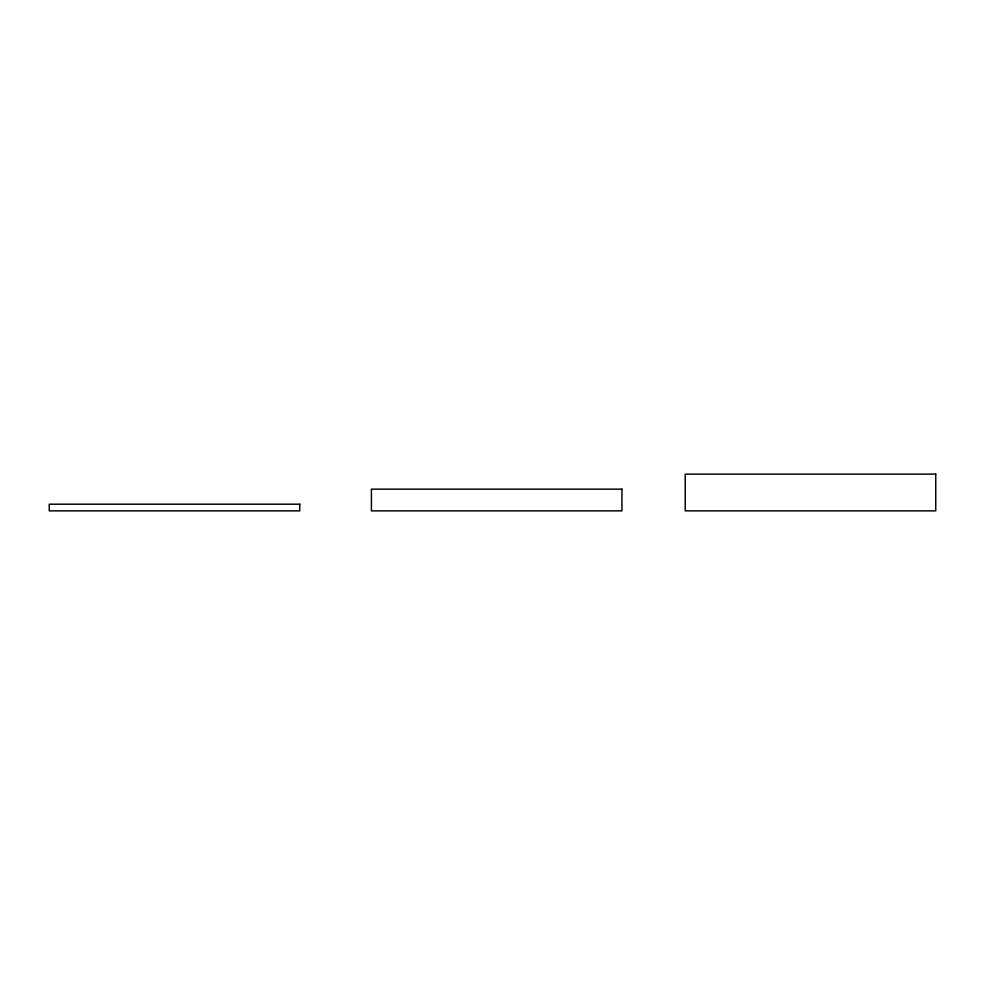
<?xml version="1.0" encoding="UTF-8"?>
<svg xmlns="http://www.w3.org/2000/svg" width="985" height="985" viewBox="0 0 985 985"><rect width="100%" height="100%" fill="white"/><g stroke="black" fill="none" stroke-linecap="round" stroke-linejoin="round"><path stroke-width="1.48" d="M935.75 474.13L685.228 474.13L685.228 510.87L935.75 510.87L935.75 474.13M621.941 489.163L371.419 489.163L371.419 510.87L621.941 510.87L621.941 489.163M299.772 504.197L49.25 504.197L49.25 510.87L299.772 510.87L299.772 504.197"/></g></svg>
